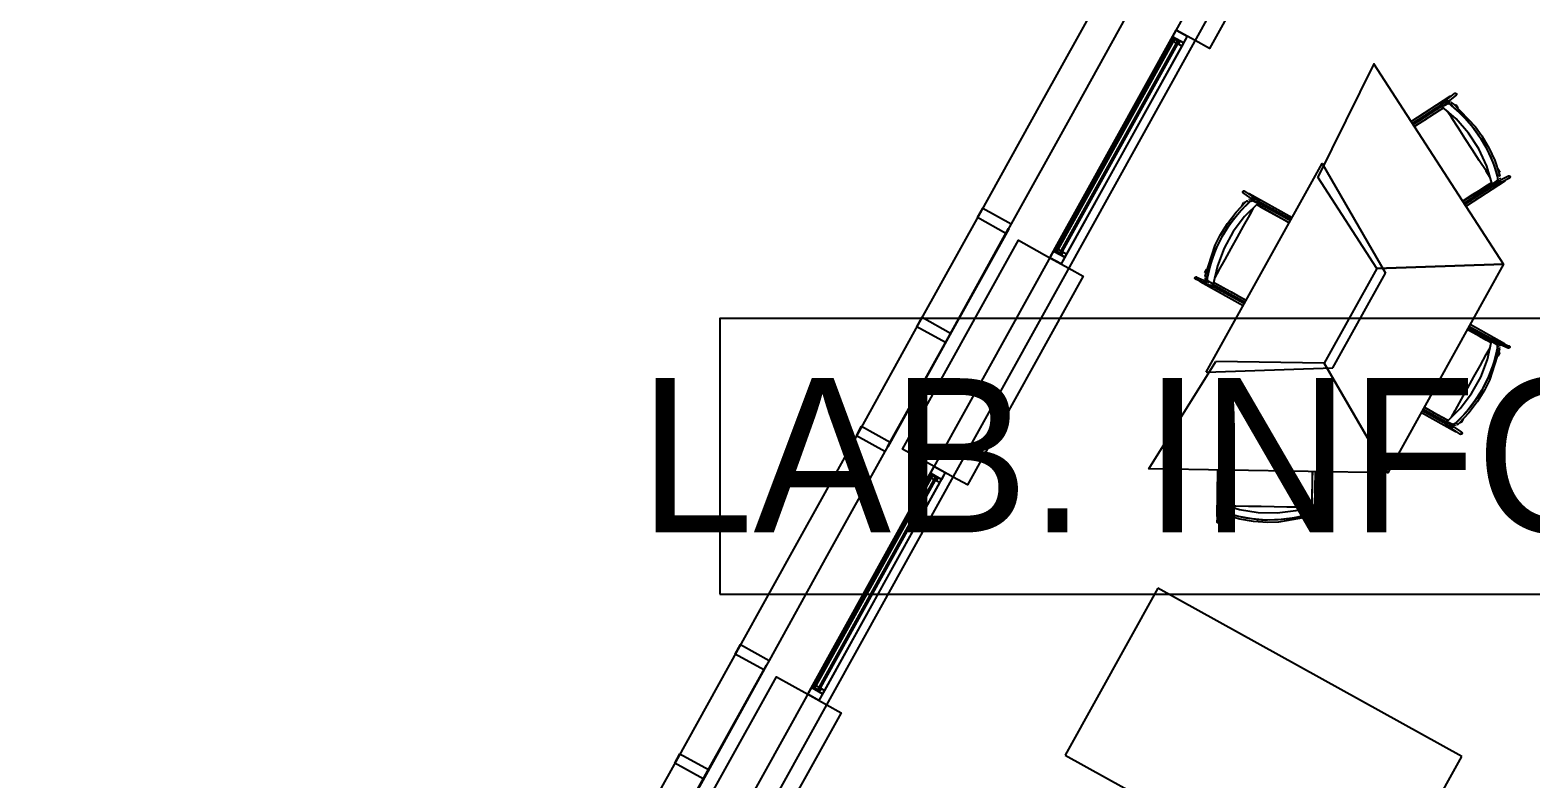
# Model space of a CAD drawing. Header units: metres. Extents: x 3.2 to 22.3, y 0.7 to 22.8.
# Drawn here: x 5.549 to 8.271, y 13.415 to 14.774 of the extents above; entities that cross this region are included whole.
import ezdxf

# ---------------------------------------------------------------- set-up
doc = ezdxf.new("R2010")
doc.units = ezdxf.units.M
for name, color, linetype in [('ARREDI', 9, 'Continuous'), ('INFISSI_VETRATE', 4, 'Continuous'), ('PARETI_STRUTTURE', 7, 'Continuous'), ('PORTE_SCALE', 2, 'Continuous'), ('WAYFINDING_RIQUADRI', 7, 'Continuous'), ('WAYFINDING_TESTI', 7, 'Continuous')]:
    doc.layers.add(name, color=color, linetype=linetype)

msp = doc.modelspace()

# ---------------------------------------------------------------- linework, layer by layer
at = {"layer": 'ARREDI'}
for points in [[(7.6408, 14.7505), (7.622, 14.7609), (7.6186, 14.7547), (7.6174, 14.7554), (7.6276, 14.7737), (7.6475, 14.7626)], [(7.6206, 14.7584), (7.622, 14.7576), (7.6201, 14.7542), (7.6187, 14.755)], [(7.6221, 14.7528), (7.6245, 14.7573), (7.63, 14.7542), (7.6276, 14.7497)], [(7.6408, 14.7505), (7.6375, 14.7445), (7.6315, 14.7479), (7.6348, 14.7538)], [(7.6298, 14.7488), (7.6313, 14.7517), (7.6331, 14.7507), (7.6315, 14.7479)], [(7.3234, 14.4134), (7.3237, 14.4132), (7.2139, 14.2151), (7.2136, 14.2153)], [(7.4252, 14.3615), (7.4185, 14.3494), (7.3985, 14.3604), (7.4086, 14.3788), (7.4098, 14.3781), (7.4064, 14.3719)], [(7.4078, 14.3744), (7.4097, 14.3779), (7.4111, 14.3771), (7.4092, 14.3737)], [(7.4133, 14.3762), (7.4188, 14.3732), (7.4163, 14.3687), (7.4108, 14.3717)], [(7.4207, 14.3718), (7.4225, 14.3708), (7.4209, 14.368), (7.4192, 14.3689)], [(7.4252, 14.3615), (7.4191, 14.3649), (7.4225, 14.3708), (7.4285, 14.3675)], [(7.9914, 14.3412), (8.2209, 14.3491)], [(7.2136, 14.2153), (7.2139, 14.2151), (7.1042, 14.0171), (7.1038, 14.0173)], [(7.2017, 13.9584), (7.1829, 13.9689), (7.1795, 13.9627), (7.1783, 13.9633), (7.1885, 13.9816), (7.2085, 13.9706)], [(7.1816, 13.9664), (7.183, 13.9656), (7.1811, 13.9621), (7.1796, 13.9629)], [(7.183, 13.9607), (7.1855, 13.9652), (7.191, 13.9621), (7.1885, 13.9577)], [(7.1907, 13.9568), (7.1923, 13.9596), (7.194, 13.9587), (7.1924, 13.9558)], [(7.2017, 13.9584), (7.1984, 13.9525), (7.1924, 13.9558), (7.1957, 13.9618)], [(6.8843, 13.6213), (6.8846, 13.6211), (6.7749, 13.4231), (6.7745, 13.4233)], [(6.9861, 13.5695), (6.9794, 13.5573), (6.9594, 13.5684), (6.9696, 13.5867), (6.9708, 13.5861), (6.9673, 13.5799)], [(6.9687, 13.5824), (6.9706, 13.5858), (6.972, 13.5851), (6.9701, 13.5816)], [(6.9742, 13.5842), (6.9797, 13.5811), (6.9773, 13.5766), (6.9717, 13.5797)], [(6.9817, 13.5797), (6.9834, 13.5788), (6.9818, 13.5759), (6.9801, 13.5769)], [(6.9861, 13.5695), (6.9801, 13.5728), (6.9834, 13.5788), (6.9894, 13.5754)], [(6.7745, 13.4233), (6.7749, 13.4231), (6.6651, 13.2251), (6.6648, 13.2253)]]:
    msp.add_lwpolyline(points, close=True, dxfattribs=at)
for points in [[(8.2209, 14.3491), (7.9855, 14.7126), (7.8844, 14.5065)], [(8.1176, 14.6435), (8.1177, 14.6442), (8.1182, 14.6448), (8.1186, 14.6452), (8.1188, 14.6452), (8.1194, 14.6454), (8.1195, 14.6454), (8.1202, 14.6453), (8.1209, 14.645), (8.1214, 14.6445), (8.1217, 14.6438)], [(8.1218, 14.6431), (8.1216, 14.6423), (8.1212, 14.6417), (8.1207, 14.6414), (8.1206, 14.6413), (8.1199, 14.6411), (8.1198, 14.6411), (8.1191, 14.6412), (8.1185, 14.6415), (8.1179, 14.642), (8.1176, 14.6427), (8.1176, 14.6435)], [(8.1228, 14.6435), (8.1244, 14.6428)], [(8.1244, 14.6428), (8.1229, 14.6434)], [(8.1242, 14.6536), (8.1242, 14.6536), (8.1244, 14.6533), (8.1246, 14.6529)], [(8.1246, 14.6529), (8.125, 14.6523)], [(8.1315, 14.6572), (8.1316, 14.6579), (8.1321, 14.6585), (8.1323, 14.6587), (8.1323, 14.6587), (8.1327, 14.6589), (8.1334, 14.6591), (8.1341, 14.6591), (8.1348, 14.6587), (8.1354, 14.6582), (8.1357, 14.6575), (8.1358, 14.6568)], [(8.1358, 14.6568), (8.1356, 14.6561), (8.1351, 14.6555), (8.135, 14.6553), (8.135, 14.6553), (8.1345, 14.655), (8.1338, 14.6548)], [(8.0598, 14.5987), (8.0706, 14.6057), (8.0815, 14.6128), (8.0924, 14.6198), (8.1032, 14.6268), (8.112, 14.6325)], [(8.1068, 14.6376), (8.107, 14.6384), (8.1074, 14.639), (8.1076, 14.6391), (8.1076, 14.6391), (8.108, 14.6394), (8.1087, 14.6396), (8.1095, 14.6395), (8.1101, 14.6392), (8.1107, 14.6387)], [(8.1098, 14.6355), (8.1091, 14.6353), (8.1084, 14.6354), (8.1077, 14.6357), (8.1072, 14.6362), (8.1068, 14.6369), (8.1068, 14.6376)], [(8.2098, 14.5012), (8.2052, 14.4975), (8.2005, 14.4939), (8.1907, 14.5267), (8.1764, 14.5578), (8.1577, 14.5866), (8.1352, 14.6124), (8.1093, 14.6348), (8.1145, 14.6376), (8.1197, 14.6404), (8.1206, 14.6403), (8.1222, 14.6396), (8.1241, 14.6384), (8.1261, 14.637)], [(8.1106, 14.6367), (8.1093, 14.6348)], [(8.1139, 14.6392), (8.1131, 14.6387)], [(8.1153, 14.6399), (8.1168, 14.6407), (8.1206, 14.6427)], [(8.1263, 14.615), (8.1187, 14.6267)], [(8.1969, 14.5058), (8.1892, 14.5179), (8.1767, 14.5372), (8.1641, 14.5566), (8.1515, 14.576), (8.139, 14.5953), (8.1265, 14.6147), (8.1187, 14.6267)], [(8.1197, 14.6404), (8.1206, 14.6403), (8.1221, 14.6397), (8.124, 14.6385), (8.1261, 14.637)], [(8.1264, 14.6416), (8.1252, 14.6423)], [(8.1252, 14.6423), (8.1263, 14.6416)], [(8.1261, 14.637), (8.1408, 14.6243), (8.1545, 14.6104), (8.167, 14.5954), (8.1766, 14.5818)], [(8.1262, 14.6374), (8.1263, 14.6376), (8.1266, 14.638), (8.127, 14.6385)], [(8.1262, 14.6369), (8.1409, 14.6242), (8.1545, 14.6103), (8.167, 14.5954), (8.1766, 14.5818)], [(8.127, 14.6385), (8.1274, 14.6391), (8.1279, 14.6396), (8.1283, 14.6402), (8.1286, 14.6406), (8.1288, 14.6408)], [(8.1283, 14.6402), (8.1274, 14.6408)], [(8.1275, 14.6408), (8.1283, 14.6402)], [(8.1288, 14.6408), (8.1288, 14.6408)], [(8.1331, 14.637), (8.1337, 14.6374), (8.1343, 14.6378), (8.1347, 14.638), (8.1349, 14.6382)], [(8.1797, 14.5771), (8.1876, 14.5637)], [(8.1876, 14.5637), (8.1797, 14.5771)], [(8.1883, 14.5625), (8.1967, 14.5452), (8.2038, 14.5271), (8.2094, 14.5085)], [(8.1883, 14.5625), (8.1967, 14.5452), (8.2038, 14.527), (8.2094, 14.5084)], [(7.682, 14.1526), (7.892, 14.5314), (8.0069, 14.3326)], [(8.197, 14.5058), (8.1894, 14.5175)], [(8.2094, 14.5084), (8.2099, 14.506), (8.2102, 14.5037), (8.2102, 14.502), (8.2098, 14.5012)], [(8.2094, 14.5084), (8.2099, 14.5059), (8.2102, 14.5036), (8.2102, 14.502), (8.2098, 14.5012)], [(8.2111, 14.5086), (8.2105, 14.5084), (8.21, 14.5083), (8.2098, 14.5083)], [(8.2138, 14.5092), (8.214, 14.5093), (8.214, 14.5093), (8.214, 14.5093), (8.2137, 14.5092), (8.2132, 14.5091), (8.2125, 14.5089), (8.2118, 14.5088)], [(8.2141, 14.5159), (8.2138, 14.5158), (8.2134, 14.5155), (8.2129, 14.5152), (8.2123, 14.5148)], [(8.2288, 14.5081), (8.2293, 14.5087), (8.2297, 14.509), (8.2297, 14.509), (8.2299, 14.5091), (8.2307, 14.5092), (8.2314, 14.5091)], [(8.2314, 14.5091), (8.2321, 14.5087), (8.2325, 14.5082), (8.2328, 14.5075), (8.2328, 14.5067), (8.2326, 14.506), (8.2321, 14.5054), (8.2317, 14.5051), (8.2317, 14.5051), (8.2315, 14.505), (8.2307, 14.5049), (8.23, 14.505)], [(7.7479, 14.4794), (7.748, 14.4802), (7.7482, 14.4809), (7.7487, 14.4814), (7.7494, 14.4818), (7.7501, 14.4819), (7.7509, 14.4818), (7.7513, 14.4815), (7.7513, 14.4815), (7.7515, 14.4814), (7.752, 14.4808), (7.7522, 14.4801)], [(7.9914, 14.3412), (7.8844, 14.5065)], [(8.1469, 14.4633), (8.1503, 14.4655), (8.1631, 14.4738), (8.1759, 14.4821), (8.1888, 14.4904), (8.1995, 14.4973)], [(8.2005, 14.4939), (8.2035, 14.4945)], [(8.2035, 14.4945), (8.2005, 14.4939)], [(8.2021, 14.4905), (8.2014, 14.4909), (8.2009, 14.4914), (8.2007, 14.4921), (8.2007, 14.4929), (8.2009, 14.4936), (8.2014, 14.4942)], [(8.2046, 14.4936), (8.2049, 14.4929), (8.2049, 14.4922), (8.2047, 14.4915), (8.2042, 14.4909), (8.2038, 14.4906), (8.2038, 14.4906), (8.2035, 14.4905), (8.2028, 14.4904), (8.2021, 14.4905)], [(8.2078, 14.4974), (8.209, 14.4983), (8.2136, 14.502)], [(8.2118, 14.4979), (8.2112, 14.4983), (8.2107, 14.4989), (8.2104, 14.4996), (8.2104, 14.5003), (8.2106, 14.501), (8.2106, 14.501), (8.211, 14.5016), (8.2112, 14.5017), (8.2117, 14.5019), (8.2124, 14.5021)], [(8.2143, 14.501), (8.2146, 14.5003), (8.2146, 14.4996), (8.2144, 14.4989), (8.2143, 14.4988), (8.2139, 14.4983), (8.2138, 14.4982), (8.2133, 14.4979), (8.2125, 14.4978), (8.2118, 14.4979)], [(8.2138, 14.5057), (8.214, 14.5045), (8.214, 14.5036)], [(8.2138, 14.5057), (8.214, 14.5044)], [(8.223, 14.5011), (8.2233, 14.5005)], [(8.2233, 14.5005), (8.2236, 14.5001), (8.2237, 14.4999)], [(8.2238, 14.4998), (8.2238, 14.4998)], [(7.7651, 14.4641), (7.7705, 14.4617), (7.7759, 14.4593), (7.7515, 14.4352), (7.7308, 14.4079), (7.7142, 14.3779), (7.702, 14.3459), (7.6945, 14.3125), (7.6896, 14.3158), (7.6847, 14.3191), (7.6843, 14.3199), (7.6842, 14.3216), (7.6843, 14.3239), (7.6846, 14.3263)], [(7.7324, 14.4318), (7.7451, 14.4466), (7.7589, 14.4603)], [(7.7324, 14.4318), (7.745, 14.4465), (7.7588, 14.4602)], [(7.75, 14.4776), (7.7493, 14.4777), (7.7489, 14.478), (7.7488, 14.478), (7.7486, 14.4781), (7.7482, 14.4787), (7.748, 14.4794)], [(7.7519, 14.4599), (7.7513, 14.4602), (7.7507, 14.4605), (7.7503, 14.4608), (7.7501, 14.4609)], [(7.7561, 14.4638), (7.756, 14.4639), (7.756, 14.464), (7.756, 14.4639), (7.7562, 14.4637), (7.7569, 14.4628), (7.7574, 14.4623), (7.7579, 14.4617)], [(7.7579, 14.4617), (7.7584, 14.4613), (7.7587, 14.4609), (7.7588, 14.4608)], [(7.7589, 14.4603), (7.7608, 14.4619), (7.7627, 14.4632), (7.7642, 14.464), (7.7651, 14.4641)], [(7.7589, 14.4603), (7.7609, 14.462), (7.7628, 14.4633), (7.7642, 14.464), (7.7651, 14.4641)], [(7.759, 14.4757), (7.7593, 14.4763)], [(7.7602, 14.4662), (7.7592, 14.4655)], [(7.7592, 14.4655), (7.7603, 14.4662)], [(7.7597, 14.477), (7.7597, 14.4771), (7.7597, 14.477), (7.7595, 14.4767), (7.7593, 14.4763)], [(7.7626, 14.4671), (7.768, 14.4647), (7.7693, 14.4641)], [(7.767, 14.4674), (7.767, 14.4666), (7.7667, 14.4659), (7.7663, 14.4653), (7.7656, 14.465), (7.7649, 14.4649), (7.7649, 14.4649), (7.7642, 14.465), (7.764, 14.4651), (7.7635, 14.4654), (7.7631, 14.466), (7.7629, 14.4667)], [(7.7631, 14.4681), (7.7636, 14.4687), (7.7643, 14.4691), (7.765, 14.4692), (7.765, 14.4692), (7.7657, 14.4691), (7.7658, 14.469), (7.7663, 14.4687), (7.7668, 14.4681), (7.767, 14.4674)], [(7.7734, 14.4568), (7.7845, 14.4506), (7.7979, 14.4432), (7.8113, 14.4358), (7.8246, 14.4284), (7.8325, 14.424)], [(7.7759, 14.4593), (7.7739, 14.4616)], [(7.7739, 14.4616), (7.7759, 14.4593)], [(7.7742, 14.4631), (7.7747, 14.4636), (7.7754, 14.464), (7.7761, 14.4641), (7.7768, 14.464), (7.7773, 14.4637), (7.7773, 14.4637), (7.7775, 14.4636), (7.7779, 14.463), (7.7782, 14.4623)], [(7.7782, 14.4623), (7.7782, 14.4615), (7.7779, 14.4608), (7.7774, 14.4603), (7.7767, 14.4599), (7.776, 14.4598)], [(7.767, 14.4505), (7.7601, 14.438), (7.7489, 14.4179), (7.7377, 14.3977), (7.7265, 14.3775), (7.7153, 14.3573), (7.7042, 14.3372), (7.6972, 14.3246)], [(7.7211, 14.4162), (7.7322, 14.4315)], [(7.7322, 14.4315), (7.7211, 14.4163)], [(7.767, 14.4506), (7.7603, 14.4383)], [(7.7208, 14.4158), (7.7123, 14.4018)], [(7.7123, 14.4018), (7.7208, 14.4157)], [(7.6846, 14.3263), (7.6889, 14.3453), (7.6948, 14.3639), (7.7021, 14.382), (7.7096, 14.3969)], [(7.6847, 14.3264), (7.689, 14.3454), (7.6948, 14.364), (7.7021, 14.382), (7.7096, 14.3969)], [(8.2209, 14.3491), (8.0109, 13.9703), (7.896, 14.169)], [(7.6643, 14.3215), (7.6636, 14.3214), (7.6628, 14.3215), (7.6626, 14.3215), (7.6626, 14.3215), (7.6622, 14.3218), (7.6617, 14.3223), (7.6614, 14.323), (7.6613, 14.3238), (7.6616, 14.3245), (7.662, 14.3251), (7.6626, 14.3255)], [(7.6626, 14.3255), (7.6634, 14.3257), (7.6641, 14.3256), (7.6643, 14.3255), (7.6643, 14.3255), (7.6648, 14.3253), (7.6653, 14.3247)], [(7.6709, 14.3168), (7.671, 14.3171), (7.6713, 14.3175)], [(7.6709, 14.3168), (7.6709, 14.3168)], [(7.6713, 14.3175), (7.6716, 14.3181)], [(7.6795, 14.3335), (7.6797, 14.3334), (7.6801, 14.3332), (7.6807, 14.3328), (7.6813, 14.3325)], [(7.6803, 14.3268), (7.68, 14.3269), (7.68, 14.3269), (7.68, 14.3269)], [(7.683, 14.3157), (7.6822, 14.3155), (7.6815, 14.3156), (7.681, 14.3159), (7.6808, 14.316), (7.6804, 14.3164), (7.6803, 14.3165), (7.6801, 14.3172), (7.68, 14.3179), (7.6803, 14.3186), (7.6807, 14.3192)], [(7.6805, 14.3204), (7.6803, 14.322)], [(7.6805, 14.3244), (7.6804, 14.3233)], [(7.6804, 14.323), (7.6805, 14.3243)], [(7.6804, 14.3221), (7.6805, 14.3204)], [(7.6808, 14.3268), (7.6806, 14.3257)], [(7.6806, 14.3257), (7.6808, 14.3268)], [(7.6822, 14.3265), (7.6815, 14.3266), (7.6808, 14.3268)], [(7.6813, 14.3196), (7.6821, 14.3198), (7.6828, 14.3197), (7.6833, 14.3195), (7.6835, 14.3194), (7.684, 14.3189), (7.6842, 14.3182), (7.6843, 14.3174), (7.684, 14.3167), (7.6836, 14.3161), (7.683, 14.3157)], [(7.6871, 14.3154), (7.6858, 14.3163), (7.6822, 14.3187)], [(7.6829, 14.3264), (7.6835, 14.3263), (7.684, 14.3262), (7.6842, 14.3262)], [(7.6847, 14.3191), (7.6843, 14.3198), (7.6842, 14.3215), (7.6843, 14.3238), (7.6846, 14.3263)], [(7.704, 14.3368), (7.6972, 14.3246)], [(7.9914, 14.3412), (7.896, 14.169), (8.0109, 13.9703)], [(7.9115, 14.1605), (8.0069, 14.3326)], [(7.6932, 14.309), (7.6925, 14.3088), (7.6917, 14.3089), (7.6915, 14.309), (7.6915, 14.309), (7.691, 14.3092), (7.6905, 14.3097), (7.6902, 14.3104), (7.6902, 14.3112)], [(7.6922, 14.3128), (7.6945, 14.3125)], [(7.6936, 14.3127), (7.6941, 14.3121), (7.6944, 14.3114), (7.6945, 14.3107), (7.6942, 14.31), (7.6938, 14.3094), (7.6932, 14.309)], [(7.6953, 14.3159), (7.7044, 14.3109), (7.7157, 14.3046), (7.727, 14.2984), (7.7383, 14.2921), (7.7496, 14.2858), (7.7544, 14.2832)], [(8.1288, 14.0578), (8.1233, 14.0602), (8.118, 14.0626), (8.1423, 14.0867), (8.163, 14.114), (8.1796, 14.144), (8.1918, 14.176), (8.1993, 14.2094), (8.2042, 14.2061), (8.2091, 14.2028), (8.2095, 14.202), (8.2096, 14.2003), (8.2095, 14.198), (8.2092, 14.1956)], [(8.1985, 14.2059), (8.1894, 14.211), (8.1781, 14.2173), (8.1668, 14.2235), (8.1555, 14.2298)], [(8.2013, 14.2091), (8.1993, 14.2094)], [(8.2002, 14.2092), (8.1997, 14.2097), (8.1994, 14.2104), (8.1994, 14.2112), (8.1996, 14.2119), (8.2, 14.2125), (8.2007, 14.2129)], [(8.2007, 14.2129), (8.2014, 14.2131), (8.2021, 14.213), (8.2023, 14.2129), (8.2024, 14.2129), (8.2028, 14.2127), (8.2033, 14.2121), (8.2036, 14.2114), (8.2036, 14.2107)], [(8.1268, 14.0713), (8.1337, 14.0839), (8.1449, 14.104), (8.1561, 14.1242), (8.1673, 14.1444), (8.1785, 14.1646), (8.1897, 14.1847), (8.1966, 14.1973)], [(8.2092, 14.1956), (8.2049, 14.1766), (8.199, 14.158), (8.1917, 14.1399), (8.1842, 14.125)], [(8.2092, 14.1954), (8.2049, 14.1765), (8.199, 14.1579), (8.1917, 14.1399), (8.1842, 14.125)], [(8.1898, 14.1851), (8.1966, 14.1973)], [(8.2067, 14.2065), (8.2081, 14.2056), (8.2116, 14.2031)], [(8.2091, 14.2028), (8.2095, 14.202), (8.2097, 14.2004), (8.2095, 14.1981), (8.2092, 14.1956)], [(8.2125, 14.2022), (8.2118, 14.2021), (8.211, 14.2022), (8.2105, 14.2024), (8.2104, 14.2025), (8.2099, 14.203), (8.2096, 14.2037), (8.2096, 14.2044), (8.2098, 14.2052), (8.2102, 14.2057), (8.2109, 14.2062)], [(8.2109, 14.1955), (8.2103, 14.1956), (8.2098, 14.1957), (8.2096, 14.1957)], [(8.2109, 14.2062), (8.2116, 14.2063), (8.2123, 14.2063), (8.2129, 14.206), (8.213, 14.2059), (8.2135, 14.2055), (8.2135, 14.2054), (8.2138, 14.2047), (8.2138, 14.204), (8.2136, 14.2033), (8.2131, 14.2027)], [(8.2116, 14.1954), (8.2124, 14.1952), (8.213, 14.1951)], [(8.2144, 14.1883), (8.2141, 14.1885), (8.2137, 14.1887), (8.2131, 14.189), (8.2125, 14.1894)], [(8.213, 14.1951), (8.2132, 14.1962)], [(8.2132, 14.1962), (8.213, 14.1951)], [(8.2133, 14.2015), (8.2135, 14.1998)], [(8.2135, 14.1998), (8.2133, 14.2014)], [(8.2134, 14.1989), (8.2134, 14.1976)], [(8.2134, 14.1975), (8.2134, 14.1986)], [(8.2135, 14.195), (8.2138, 14.195), (8.2138, 14.195), (8.2138, 14.195)], [(8.2225, 14.2043), (8.2222, 14.2038)], [(8.2229, 14.2051), (8.2228, 14.2048), (8.2225, 14.2043)], [(8.2229, 14.2051), (8.223, 14.2051)], [(8.2312, 14.1964), (8.2305, 14.1962), (8.2297, 14.1963), (8.2295, 14.1964), (8.2295, 14.1964), (8.2291, 14.1966), (8.2285, 14.1972)], [(8.2295, 14.2003), (8.2302, 14.2005), (8.231, 14.2004), (8.2312, 14.2003), (8.2312, 14.2003), (8.2316, 14.2001), (8.2321, 14.1995), (8.2324, 14.1988), (8.2325, 14.1981), (8.2323, 14.1974), (8.2318, 14.1968), (8.2312, 14.1964)], [(8.0109, 13.9703), (7.5778, 13.9773), (7.6991, 14.1722)], [(7.682, 14.1526), (7.9115, 14.1605)], [(7.896, 14.169), (7.6991, 14.1722)], [(8.1727, 14.1056), (8.1614, 14.09), (8.1487, 14.0752), (8.1349, 14.0615)], [(8.1727, 14.1056), (8.1614, 14.0901), (8.1488, 14.0753), (8.135, 14.0616)], [(8.1815, 14.1201), (8.173, 14.1062)], [(8.173, 14.1061), (8.1815, 14.1201)], [(8.1205, 14.0651), (8.1093, 14.0713), (8.0959, 14.0787), (8.0826, 14.0861), (8.0768, 14.0893)], [(8.1268, 14.0713), (8.1335, 14.0835)], [(8.1157, 14.0596), (8.1157, 14.0603), (8.1159, 14.061), (8.1164, 14.0616), (8.1171, 14.062), (8.1178, 14.0621)], [(8.1196, 14.0588), (8.1191, 14.0583), (8.1185, 14.0579), (8.1177, 14.0578), (8.117, 14.0579), (8.1166, 14.0581), (8.1165, 14.0581), (8.1164, 14.0583), (8.1159, 14.0589), (8.1157, 14.0596)], [(8.118, 14.0626), (8.1199, 14.0603)], [(8.1199, 14.0603), (8.118, 14.0626)], [(8.1312, 14.0548), (8.1258, 14.0572), (8.1245, 14.0578)], [(8.1268, 14.0545), (8.1268, 14.0553), (8.1271, 14.056), (8.1276, 14.0565), (8.1282, 14.0569), (8.1289, 14.057), (8.1289, 14.057), (8.1297, 14.0569), (8.1298, 14.0568), (8.1303, 14.0565), (8.1307, 14.0559), (8.131, 14.0552)], [(8.1307, 14.0538), (8.1302, 14.0532), (8.1296, 14.0528), (8.1288, 14.0527), (8.1288, 14.0527), (8.1281, 14.0528), (8.128, 14.0529), (8.1275, 14.0532), (8.127, 14.0538), (8.1268, 14.0545)], [(8.1349, 14.0615), (8.133, 14.06), (8.1311, 14.0587), (8.1296, 14.0579), (8.1287, 14.0578)], [(8.1349, 14.0615), (8.1329, 14.0599), (8.1311, 14.0586), (8.1296, 14.0579), (8.1287, 14.0577)], [(8.1346, 14.0564), (8.1335, 14.0556)], [(8.1336, 14.0557), (8.1346, 14.0564)], [(8.1341, 14.0448), (8.1341, 14.0448), (8.1341, 14.0449), (8.1343, 14.0451), (8.1345, 14.0456)], [(8.1348, 14.0462), (8.1345, 14.0456)], [(8.1359, 14.0601), (8.1355, 14.0606), (8.1351, 14.061), (8.135, 14.0611)], [(8.1377, 14.0581), (8.1378, 14.0579), (8.1379, 14.0579), (8.1378, 14.0579), (8.1377, 14.0582), (8.1369, 14.059), (8.1364, 14.0596), (8.1359, 14.0601)], [(8.1419, 14.062), (8.1425, 14.0617), (8.1431, 14.0613), (8.1435, 14.0611), (8.1438, 14.061)], [(8.1438, 14.0443), (8.1445, 14.0442), (8.145, 14.0439), (8.145, 14.0439), (8.1452, 14.0438), (8.1456, 14.0432), (8.1459, 14.0425)], [(8.1459, 14.0425), (8.1459, 14.0417), (8.1456, 14.041), (8.1451, 14.0405), (8.1444, 14.0401), (8.1437, 14.04), (8.143, 14.0401), (8.1425, 14.0403), (8.1425, 14.0403), (8.1423, 14.0405), (8.1419, 14.0411), (8.1416, 14.0418)], [(7.7128, 13.9125), (7.713, 13.9253), (7.7133, 13.9405), (7.7135, 13.9558), (7.7138, 13.9711), (7.7139, 13.9751)], [(7.8739, 13.9099), (7.874, 13.9203), (7.8744, 13.9462), (7.8746, 13.9591), (7.8749, 13.972)], [(7.7069, 13.9103), (7.7062, 13.9105), (7.7056, 13.9109), (7.7051, 13.9115), (7.7049, 13.9122), (7.7049, 13.9127), (7.7049, 13.9127), (7.7049, 13.9129), (7.7052, 13.9136), (7.7057, 13.9142)], [(7.7057, 13.9142), (7.7064, 13.9145), (7.7071, 13.9146), (7.7079, 13.9144), (7.7085, 13.914), (7.709, 13.9134)], [(7.7095, 13.9135), (7.7083, 13.9107)], [(7.7083, 13.9108), (7.7095, 13.9135)], [(7.7103, 13.9017), (7.7099, 13.9076), (7.7094, 13.9135), (7.7421, 13.9034), (7.776, 13.898), (7.8103, 13.8974), (7.8443, 13.9017), (7.8773, 13.9108), (7.8767, 13.9049), (7.8761, 13.8991), (7.8755, 13.8984), (7.8741, 13.8974), (7.872, 13.8965), (7.8697, 13.8956)], [(7.7213, 13.9099), (7.7353, 13.9096)], [(7.8653, 13.9075), (7.8509, 13.9078), (7.828, 13.9081), (7.8049, 13.9085), (7.7817, 13.9089), (7.7587, 13.9092), (7.7357, 13.9096), (7.7213, 13.9099)], [(7.878, 13.9087), (7.8773, 13.9108)], [(7.8775, 13.91), (7.8778, 13.9107), (7.8782, 13.9113), (7.8789, 13.9116), (7.8796, 13.9118), (7.8803, 13.9117), (7.881, 13.9113)], [(7.881, 13.9113), (7.8815, 13.9108), (7.8818, 13.9101), (7.8818, 13.9098), (7.8818, 13.9093), (7.8816, 13.9086), (7.8811, 13.908), (7.8804, 13.9076)], [(7.7014, 13.8909), (7.7014, 13.8909), (7.7017, 13.8909), (7.7022, 13.8909)], [(7.7048, 13.8794), (7.7042, 13.8791), (7.7034, 13.879), (7.7027, 13.8792), (7.7021, 13.8796), (7.7016, 13.8802), (7.7014, 13.8809), (7.7014, 13.8814), (7.7014, 13.8816), (7.7017, 13.8823), (7.7022, 13.8829)], [(7.7029, 13.8909), (7.7022, 13.8909)], [(7.705, 13.8827), (7.7055, 13.8821), (7.7057, 13.8814), (7.7057, 13.8809), (7.7056, 13.8807), (7.7054, 13.88), (7.7048, 13.8794)], [(7.7077, 13.8981), (7.7069, 13.8983), (7.7063, 13.8987), (7.7058, 13.8993), (7.7058, 13.8993), (7.7056, 13.9), (7.7056, 13.9001), (7.7057, 13.9007), (7.706, 13.9014), (7.7065, 13.9019)], [(7.7065, 13.9019), (7.7072, 13.9023), (7.7079, 13.9024), (7.7086, 13.9022), (7.7093, 13.9018), (7.7097, 13.9012), (7.7097, 13.9012), (7.7099, 13.9005), (7.7099, 13.9004), (7.7099, 13.8998), (7.7096, 13.8991)], [(7.7088, 13.8982), (7.7084, 13.9041), (7.7083, 13.9055)], [(7.7084, 13.9022), (7.7084, 13.9022)], [(7.7165, 13.8981), (7.7141, 13.8991), (7.7121, 13.9001), (7.7107, 13.9011), (7.7102, 13.9017)], [(7.7165, 13.8981), (7.7142, 13.899), (7.7122, 13.9001), (7.7108, 13.901), (7.7103, 13.9017)], [(7.7107, 13.8965), (7.7118, 13.8959)], [(7.7118, 13.8959), (7.7107, 13.8965)], [(7.7157, 13.8966), (7.7155, 13.8959), (7.7152, 13.8952), (7.715, 13.8946), (7.7148, 13.8941), (7.7147, 13.8938), (7.7147, 13.8938), (7.7147, 13.8938), (7.7148, 13.894)], [(7.7162, 13.8978), (7.7161, 13.8976), (7.7159, 13.8972), (7.7157, 13.8966)], [(7.7732, 13.8855), (7.7541, 13.8881), (7.7351, 13.8924), (7.7165, 13.8981)], [(7.7732, 13.8855), (7.7542, 13.8881), (7.7352, 13.8923), (7.7166, 13.8981)], [(7.7202, 13.8922), (7.7202, 13.8914), (7.7202, 13.8908), (7.7202, 13.8903), (7.7202, 13.89)], [(7.7901, 13.8845), (7.7738, 13.8854)], [(7.7738, 13.8854), (7.7901, 13.8845)], [(7.8696, 13.8956), (7.8508, 13.8905), (7.8317, 13.8869), (7.8124, 13.8848), (7.7957, 13.8844)], [(7.8697, 13.8956), (7.8509, 13.8905), (7.8318, 13.8869), (7.8124, 13.8848), (7.7957, 13.8844)], [(7.8513, 13.9078), (7.8653, 13.9075)], [(7.8658, 13.8877), (7.8658, 13.8879), (7.8658, 13.8884), (7.8658, 13.8891), (7.8658, 13.8898)], [(7.8658, 13.8876), (7.8658, 13.8876)], [(7.8761, 13.8991), (7.8756, 13.8984), (7.8742, 13.8975), (7.8721, 13.8965), (7.8697, 13.8956)], [(7.8705, 13.8941), (7.8703, 13.8947), (7.8701, 13.8951), (7.87, 13.8953)], [(7.8705, 13.8941), (7.8707, 13.8934), (7.8709, 13.8927), (7.8711, 13.892), (7.8713, 13.8915), (7.8714, 13.8913)], [(7.8711, 13.892), (7.8721, 13.8924)], [(7.8721, 13.8924), (7.8711, 13.892)], [(7.8734, 13.8928), (7.8744, 13.8933)], [(7.8746, 13.8934), (7.8735, 13.8929)], [(7.8754, 13.8938), (7.8769, 13.8947)], [(7.8769, 13.8947), (7.8755, 13.8938)], [(7.8772, 13.8959), (7.8767, 13.8964), (7.8764, 13.8971), (7.8764, 13.8977), (7.8764, 13.8978), (7.8766, 13.8985), (7.8766, 13.8985), (7.8771, 13.8991), (7.8777, 13.8995), (7.8785, 13.8996), (7.8792, 13.8995), (7.8799, 13.8991)], [(7.8782, 13.903), (7.878, 13.9013), (7.8776, 13.897)], [(7.8799, 13.8991), (7.8804, 13.8986), (7.8806, 13.8979), (7.8807, 13.8973), (7.8806, 13.8971), (7.8804, 13.8965), (7.8804, 13.8964), (7.8799, 13.8959), (7.8793, 13.8955), (7.8786, 13.8954), (7.8778, 13.8955)], [(7.8783, 13.9045), (7.8784, 13.9055)], [(7.8837, 13.888), (7.8831, 13.888)], [(7.8846, 13.888), (7.8846, 13.888), (7.8843, 13.888), (7.8837, 13.888)], [(7.8808, 13.8766), (7.8803, 13.8771), (7.88, 13.8778), (7.88, 13.8781), (7.88, 13.8786), (7.8802, 13.8793), (7.8807, 13.8799)], [(7.8835, 13.8799), (7.884, 13.8794), (7.8842, 13.8787), (7.8843, 13.8784), (7.8843, 13.8779), (7.884, 13.8772), (7.8836, 13.8766), (7.8829, 13.8763), (7.8822, 13.8761), (7.8814, 13.8762), (7.8808, 13.8766)], [(7.5942, 13.7608), (7.4262, 13.4578)], [(8.1452, 13.4554), (7.5942, 13.7608)], [(7.4263, 13.4578), (7.9772, 13.1523)], [(7.9772, 13.1523), (8.1452, 13.4554)]]:
    msp.add_lwpolyline(points, dxfattribs=at)
at = {"layer": 'INFISSI_VETRATE'}
for points in [[(7.6184, 14.7461), (7.6123, 14.7401)], [(7.6059, 14.7059), (7.5999, 14.6998)], [(7.5837, 14.6836), (7.5777, 14.6776)], [(7.5713, 14.6434), (7.5653, 14.6373)], [(7.5491, 14.6212), (7.543, 14.6151)], [(7.5367, 14.5809), (7.5306, 14.5749)], [(7.5145, 14.5587), (7.5084, 14.5526)], [(7.5021, 14.5185), (7.496, 14.5124)], [(7.4798, 14.4962), (7.4738, 14.4902)], [(7.4674, 14.456), (7.4614, 14.4499)], [(7.4452, 14.4338), (7.4391, 14.4277)], [(7.4328, 14.3935), (7.4267, 14.3874)], [(7.1904, 13.9562), (7.1843, 13.9501)], [(7.1681, 13.934), (7.1621, 13.9279)], [(7.1557, 13.8937), (7.1497, 13.8877)], [(7.1335, 13.8715), (7.1275, 13.8654)], [(7.1211, 13.8312), (7.115, 13.8252)], [(7.0989, 13.809), (7.0928, 13.803)], [(7.0642, 13.7465), (7.0582, 13.7405)], [(7.0865, 13.7688), (7.0804, 13.7627)], [(7.0518, 13.7063), (7.0458, 13.7002)], [(7.0296, 13.6841), (7.0236, 13.678)], [(7.0172, 13.6438), (7.0112, 13.6378)], [(6.995, 13.6216), (6.9889, 13.6155)], [(6.9826, 13.5813), (6.9776, 13.5764)]]:
    msp.add_lwpolyline(points, dxfattribs=at)
at = {"layer": 'PARETI_STRUTTURE'}
for points in [[(3.2389, 6.8567), (11.0022, 20.8613)], [(5.5669, 10.9751), (8.2097, 15.7426)], [(7.9806, 15.3294), (8.0064, 15.315), (7.6878, 14.7403), (7.662, 14.7546)], [(7.4912, 14.838), (7.3815, 14.64)], [(7.5381, 14.8008), (7.4331, 14.6114)], [(7.6174, 14.7554), (7.4087, 14.3788)], [(7.4087, 14.3788), (7.6174, 14.7554)], [(7.4163, 14.3687), (7.6301, 14.7542), (7.6321, 14.7531), (7.4184, 14.3675)], [(7.513, 14.5671), (7.6276, 14.7737)], [(7.662, 14.7546), (7.6276, 14.7737)], [(7.6475, 14.7626), (7.6375, 14.7445)], [(7.6375, 14.7445), (7.4285, 14.3675)], [(7.6374, 14.7443), (7.4286, 14.3677)], [(8.0534, 14.6078), (8.1242, 14.6536)], [(8.1076, 14.6391), (8.1323, 14.6587)], [(8.1201, 14.6435), (8.1161, 14.6404)], [(8.135, 14.6553), (8.1207, 14.644)], [(7.3815, 14.64), (7.2717, 14.442)], [(8.1109, 14.6399), (8.0557, 14.6041)], [(8.0571, 14.6021), (8.1102, 14.6365)], [(8.112, 14.6325), (8.0594, 14.5984)], [(8.1111, 14.6364), (8.1103, 14.6357)], [(8.1105, 14.6356), (8.1207, 14.6414)], [(8.1168, 14.6407), (8.1183, 14.6417)], [(8.1262, 14.6374), (8.1285, 14.6355), (8.1469, 14.6185), (8.1635, 14.5998), (8.1782, 14.5794)], [(8.1288, 14.6408), (8.1702, 14.5983), (8.1818, 14.5818)], [(8.1349, 14.6382), (8.1388, 14.6322)], [(7.4331, 14.6114), (7.3281, 14.422)], [(7.3985, 14.3605), (7.513, 14.5671)], [(8.1782, 14.5794), (8.1797, 14.577), (8.192, 14.5551), (8.2021, 14.5322), (8.2098, 14.5083)], [(8.1818, 14.5818), (8.1945, 14.5599), (8.2049, 14.5369), (8.213, 14.5129), (8.214, 14.5093)], [(8.2018, 14.4944), (8.2297, 14.509)], [(8.2099, 14.5224), (8.2141, 14.516)], [(7.7513, 14.4815), (7.7773, 14.4637)], [(8.1469, 14.4633), (8.1995, 14.4973)], [(8.203, 14.4944), (8.1493, 14.4597)], [(8.1506, 14.4576), (8.2032, 14.4916)], [(8.2238, 14.4998), (8.153, 14.454)], [(8.2018, 14.4947), (8.2019, 14.4948), (8.202, 14.4948), (8.2021, 14.4949), (8.2022, 14.495), (8.2023, 14.4951), (8.2024, 14.4951), (8.2025, 14.4952), (8.2026, 14.4953), (8.2027, 14.4954), (8.2028, 14.4955), (8.2029, 14.4955), (8.203, 14.4956), (8.2031, 14.4957), (8.2032, 14.4958), (8.2034, 14.4959), (8.2034, 14.4959), (8.2036, 14.496), (8.2037, 14.4961), (8.2039, 14.4962), (8.204, 14.4963), (8.2041, 14.4964), (8.2042, 14.4965), (8.2043, 14.4965), (8.2044, 14.4966), (8.2045, 14.4967), (8.2046, 14.4968), (8.2047, 14.4969), (8.2048, 14.4969), (8.2049, 14.497), (8.205, 14.4971), (8.2051, 14.4972), (8.2054, 14.4973), (8.2054, 14.4974), (8.2056, 14.4975), (8.2057, 14.4976), (8.2059, 14.4977), (8.206, 14.4978), (8.2061, 14.4979), (8.2062, 14.498), (8.2063, 14.498), (8.2064, 14.4981), (8.2065, 14.4982), (8.2066, 14.4983), (8.2067, 14.4984), (8.2068, 14.4984), (8.2069, 14.4985), (8.207, 14.4986), (8.2071, 14.4987), (8.2072, 14.4987), (8.2074, 14.4988), (8.2074, 14.4989), (8.2076, 14.499), (8.2077, 14.4991), (8.2078, 14.4991), (8.2079, 14.4992), (8.208, 14.4993), (8.2081, 14.4994), (8.2082, 14.4995), (8.2083, 14.4995), (8.2084, 14.4996), (8.2085, 14.4997), (8.2086, 14.4998), (8.2087, 14.4998), (8.2088, 14.4999), (8.2089, 14.5), (8.209, 14.5001), (8.2091, 14.5001), (8.2092, 14.5002), (8.2094, 14.5003), (8.2094, 14.5004), (8.2096, 14.5005), (8.2097, 14.5005), (8.2098, 14.5006), (8.2099, 14.5007), (8.21, 14.5008), (8.2101, 14.5009), (8.2102, 14.5009), (8.2103, 14.501), (8.2104, 14.5011), (8.2105, 14.5012), (8.2106, 14.5012), (8.2107, 14.5013), (8.2108, 14.5014), (8.2109, 14.5015), (8.2111, 14.5016), (8.2112, 14.5017)], [(8.2034, 14.4918), (8.2058, 14.4934)], [(8.2317, 14.5051), (8.2038, 14.4906)], [(8.2043, 14.4912), (8.2138, 14.4982)], [(8.2105, 14.4993), (8.2097, 14.4988)], [(7.7071, 14.4014), (7.7205, 14.4229), (7.7359, 14.443), (7.7532, 14.4614), (7.756, 14.464)], [(7.7109, 14.3993), (7.7123, 14.4019), (7.7258, 14.423), (7.7414, 14.4427), (7.7588, 14.4607)], [(7.7463, 14.4542), (7.75, 14.4609)], [(7.7748, 14.4602), (7.7488, 14.478)], [(7.7597, 14.4771), (7.8379, 14.4337)], [(7.7746, 14.46), (7.7745, 14.4601), (7.7744, 14.4602), (7.7743, 14.4602), (7.7741, 14.4603), (7.774, 14.4603), (7.7739, 14.4604), (7.7738, 14.4604), (7.7737, 14.4605), (7.7735, 14.4605), (7.7734, 14.4606), (7.7733, 14.4607), (7.7732, 14.4607), (7.7729, 14.4608), (7.7728, 14.4609), (7.7727, 14.461), (7.7726, 14.461), (7.7725, 14.4611), (7.7724, 14.4611), (7.7722, 14.4612), (7.7721, 14.4612), (7.772, 14.4613), (7.7719, 14.4613), (7.7716, 14.4615), (7.7715, 14.4615), (7.7714, 14.4616), (7.7713, 14.4616), (7.7712, 14.4617), (7.7711, 14.4617), (7.7709, 14.4618), (7.7708, 14.4618), (7.7707, 14.4619), (7.7706, 14.462), (7.7705, 14.462), (7.7704, 14.4621), (7.7701, 14.4622), (7.77, 14.4622), (7.7699, 14.4623), (7.7698, 14.4623), (7.7696, 14.4624), (7.7695, 14.4625), (7.7694, 14.4625), (7.7693, 14.4626), (7.7692, 14.4626), (7.769, 14.4627), (7.7689, 14.4627), (7.7688, 14.4628), (7.7686, 14.4629), (7.7684, 14.463), (7.7683, 14.463), (7.7682, 14.4631), (7.7681, 14.4631), (7.768, 14.4632), (7.7679, 14.4632), (7.7677, 14.4633), (7.7676, 14.4634), (7.7675, 14.4634), (7.7674, 14.4635), (7.7673, 14.4635), (7.767, 14.4636), (7.7669, 14.4637), (7.7668, 14.4637), (7.7667, 14.4638), (7.7665, 14.4639), (7.7664, 14.4639), (7.7663, 14.464), (7.7662, 14.464), (7.7661, 14.4641), (7.766, 14.4641), (7.7658, 14.4642), (7.7657, 14.4643), (7.7655, 14.4644), (7.7654, 14.4644), (7.7652, 14.4645), (7.7651, 14.4645), (7.765, 14.4646), (7.7649, 14.4646), (7.7648, 14.4647), (7.7647, 14.4648), (7.7645, 14.4648), (7.7644, 14.4649), (7.7643, 14.4649), (7.7642, 14.465), (7.7641, 14.465), (7.764, 14.465)], [(7.7765, 14.464), (7.7658, 14.469)], [(7.7664, 14.4656), (7.7673, 14.4651)], [(7.8325, 14.424), (7.7733, 14.4568)], [(7.7764, 14.4628), (7.7739, 14.4643)], [(7.7743, 14.4612), (7.8346, 14.4278)], [(7.8358, 14.4299), (7.7766, 14.4627)], [(7.2717, 14.442), (7.1619, 14.244)], [(7.3186, 14.4047), (7.2184, 14.2239)], [(7.68, 14.3269), (7.698, 14.3834), (7.7071, 14.4014)], [(7.6843, 14.3262), (7.6848, 14.3291), (7.6912, 14.3533), (7.6999, 14.3768), (7.7109, 14.3993)], [(7.1885, 13.9816), (7.1313, 14.0133), (7.3413, 14.3921), (7.3985, 14.3605)], [(7.3985, 14.3604), (7.4329, 14.3414)], [(7.4285, 14.3675), (7.4185, 14.3494)], [(7.4329, 14.3414), (7.4588, 14.327), (7.2488, 13.9482), (7.2229, 13.9626)], [(7.6915, 14.309), (7.6626, 14.3215)], [(7.6643, 14.3255), (7.681, 14.3182)], [(7.749, 14.2735), (7.6709, 14.3168)], [(7.6794, 14.3335), (7.6829, 14.3398)], [(7.682, 14.3178), (7.6864, 14.3159)], [(7.6932, 14.3132), (7.6833, 14.3195)], [(7.685, 14.3167), (7.6841, 14.3172)], [(7.6892, 14.3116), (7.7511, 14.2773)], [(7.6922, 14.3134), (7.6932, 14.3129)], [(7.7523, 14.2794), (7.6925, 14.3125)], [(7.6953, 14.316), (7.7544, 14.2832)], [(7.1619, 14.244), (7.0522, 14.046)], [(8.2046, 14.2103), (8.1582, 14.236)], [(8.1603, 14.2398), (8.223, 14.2051)], [(8.1985, 14.2059), (8.1549, 14.2301)], [(8.1577, 14.2335), (8.2013, 14.2093)], [(8.2295, 14.1964), (8.2006, 14.209)], [(8.2006, 14.2087), (8.2105, 14.2024)], [(8.2024, 14.2129), (8.2312, 14.2003)], [(7.2088, 14.2067), (7.1086, 14.0259)], [(8.2096, 14.1957), (8.209, 14.1928), (8.2027, 14.1686), (8.1939, 14.1451), (8.1829, 14.1225)], [(8.2138, 14.195), (8.1958, 14.1385), (8.1867, 14.1204)], [(8.2088, 14.2052), (8.2097, 14.2047)], [(8.2144, 14.1883), (8.2109, 14.1821)], [(8.1829, 14.1225), (8.1815, 14.12), (8.168, 14.0989), (8.1524, 14.0792), (8.135, 14.0611)], [(8.1867, 14.1204), (8.1733, 14.099), (8.1579, 14.0789), (8.1406, 14.0605), (8.1379, 14.0579)], [(8.1341, 14.0448), (8.072, 14.0792)], [(8.0736, 14.0833), (8.1172, 14.0592)], [(8.1196, 14.0607), (8.0748, 14.0855)], [(8.0769, 14.0893), (8.1205, 14.0651)], [(7.0522, 14.046), (6.9424, 13.8479)], [(8.1425, 14.0403), (8.1166, 14.0581)], [(8.1173, 14.0579), (8.128, 14.0529)], [(8.1174, 14.059), (8.12, 14.0576)], [(8.119, 14.0617), (8.145, 14.0439)], [(8.1192, 14.0618), (8.1193, 14.0618), (8.1194, 14.0617), (8.1196, 14.0617), (8.1197, 14.0616), (8.1198, 14.0616), (8.1199, 14.0615), (8.12, 14.0614), (8.1202, 14.0614), (8.1203, 14.0613), (8.1204, 14.0613), (8.1205, 14.0612), (8.1206, 14.0612), (8.1209, 14.0611), (8.121, 14.061), (8.1211, 14.0609), (8.1212, 14.0609), (8.1213, 14.0608), (8.1215, 14.0608), (8.1216, 14.0607), (8.1217, 14.0606), (8.1218, 14.0606), (8.1219, 14.0605), (8.1222, 14.0604), (8.1223, 14.0604), (8.1224, 14.0603), (8.1225, 14.0603), (8.1227, 14.0602), (8.1228, 14.0601), (8.1229, 14.0601), (8.123, 14.06), (8.1231, 14.06), (8.1232, 14.0599), (8.1234, 14.0599), (8.1235, 14.0598), (8.1237, 14.0597), (8.1238, 14.0596), (8.124, 14.0596), (8.1241, 14.0595), (8.1242, 14.0595), (8.1243, 14.0594), (8.1244, 14.0594), (8.1245, 14.0593), (8.1247, 14.0592), (8.1248, 14.0592), (8.1249, 14.0591), (8.125, 14.0591), (8.1251, 14.059), (8.1252, 14.059), (8.1255, 14.0589), (8.1256, 14.0588), (8.1257, 14.0587), (8.1258, 14.0587), (8.126, 14.0586), (8.1261, 14.0586), (8.1262, 14.0585), (8.1263, 14.0585), (8.1264, 14.0584), (8.1266, 14.0584), (8.1268, 14.0582), (8.1269, 14.0582), (8.127, 14.0581), (8.1272, 14.0581), (8.1273, 14.058), (8.1274, 14.058), (8.1275, 14.0579), (8.1276, 14.0579), (8.1277, 14.0578), (8.1279, 14.0577), (8.128, 14.0577), (8.1281, 14.0576), (8.1283, 14.0575), (8.1285, 14.0575), (8.1286, 14.0574), (8.1287, 14.0573), (8.1288, 14.0573), (8.1289, 14.0572), (8.1291, 14.0572), (8.1292, 14.0571), (8.1293, 14.0571), (8.1294, 14.057), (8.1295, 14.057), (8.1296, 14.0569), (8.1298, 14.0568), (8.1298, 14.0568)], [(8.1275, 14.0563), (8.1265, 14.0568)], [(8.1475, 14.0676), (8.1438, 14.061)], [(7.0991, 14.0087), (6.9941, 13.8193)], [(7.1783, 13.9633), (6.9696, 13.5867)], [(6.9696, 13.5867), (7.1783, 13.9633)], [(7.074, 13.775), (7.1885, 13.9816)], [(7.2229, 13.9626), (7.1885, 13.9816)], [(7.2085, 13.9706), (7.1984, 13.9525)], [(7.7014, 13.8909), (7.7027, 13.9753)], [(7.7071, 13.9752), (7.7061, 13.9126)], [(7.7085, 13.9112), (7.7095, 13.9752)], [(7.7139, 13.9751), (7.7129, 13.9125)], [(7.8738, 13.9099), (7.8748, 13.9725)], [(7.8792, 13.9724), (7.8781, 13.9091)], [(7.8806, 13.9066), (7.8816, 13.9724)], [(7.886, 13.9723), (7.8846, 13.888)], [(6.9773, 13.5766), (7.191, 13.9621), (7.193, 13.961), (6.9793, 13.5755)], [(7.1984, 13.9525), (6.9894, 13.5754)], [(7.1983, 13.9522), (6.9896, 13.5757)], [(7.7014, 13.8814), (7.7049, 13.9127)], [(7.705, 13.9119), (7.7056, 13.9001)], [(7.7092, 13.9122), (7.7057, 13.8809)], [(7.7061, 13.9124), (7.706, 13.9094)], [(7.7099, 13.9004), (7.7099, 13.9004), (7.7099, 13.9005), (7.7099, 13.9007), (7.7099, 13.9008), (7.7099, 13.9009), (7.7099, 13.9011), (7.7099, 13.9013), (7.7099, 13.9015), (7.7099, 13.9016), (7.7099, 13.9017), (7.7099, 13.9019), (7.7099, 13.902), (7.7099, 13.9021), (7.7098, 13.9023), (7.7098, 13.9024), (7.7098, 13.9025), (7.7098, 13.9026), (7.7098, 13.9028), (7.7098, 13.903), (7.7098, 13.9032), (7.7098, 13.9033), (7.7098, 13.9034), (7.7098, 13.9036), (7.7098, 13.9037), (7.7098, 13.9038), (7.7098, 13.904), (7.7098, 13.9041), (7.7097, 13.9042), (7.7097, 13.9045), (7.7097, 13.9046), (7.7097, 13.9047), (7.7097, 13.9049), (7.7097, 13.905), (7.7097, 13.9051), (7.7097, 13.9053), (7.7097, 13.9054), (7.7097, 13.9055), (7.7097, 13.9057), (7.7097, 13.9058), (7.7097, 13.9059), (7.7097, 13.9062), (7.7096, 13.9063), (7.7096, 13.9064), (7.7096, 13.9066), (7.7096, 13.9067), (7.7096, 13.9068), (7.7096, 13.907), (7.7096, 13.9071), (7.7096, 13.9072), (7.7096, 13.9074), (7.7096, 13.9076), (7.7096, 13.9078), (7.7096, 13.9079), (7.7096, 13.908), (7.7096, 13.9081), (7.7096, 13.9083), (7.7096, 13.9084), (7.7095, 13.9085), (7.7095, 13.9087), (7.7095, 13.9088), (7.7095, 13.9089), (7.7095, 13.9091), (7.7095, 13.9093), (7.7095, 13.9095), (7.7095, 13.9096), (7.7095, 13.9097), (7.7095, 13.9099), (7.7095, 13.91), (7.7095, 13.9101), (7.7095, 13.9102), (7.7095, 13.9104), (7.7094, 13.9105), (7.7094, 13.9108), (7.7094, 13.9109), (7.7094, 13.911), (7.7094, 13.9112), (7.7094, 13.9113), (7.7094, 13.9114), (7.7094, 13.9115), (7.7094, 13.9117), (7.7094, 13.9118), (7.7094, 13.912), (7.7094, 13.9121)], [(7.8773, 13.9093), (7.8764, 13.8977)], [(7.88, 13.8781), (7.8775, 13.9095)], [(7.8818, 13.9098), (7.8843, 13.8784)], [(7.7084, 13.9022), (7.7084, 13.9041)], [(7.7928, 13.8801), (7.7676, 13.8818), (7.7427, 13.8859), (7.7183, 13.8926), (7.7147, 13.8938)], [(7.7929, 13.8844), (7.79, 13.8845), (7.765, 13.8865), (7.7403, 13.8909), (7.7162, 13.8978)], [(7.7278, 13.8899), (7.7202, 13.89)], [(7.8714, 13.8912), (7.8131, 13.8806), (7.7928, 13.8801)], [(7.87, 13.8953), (7.8672, 13.8945), (7.8428, 13.8886), (7.818, 13.8853), (7.7929, 13.8844)], [(7.8658, 13.8876), (7.8587, 13.8877)], [(7.878, 13.9013), (7.878, 13.8994)], [(6.9424, 13.8479), (6.8326, 13.6499)], [(6.9941, 13.8193), (6.8891, 13.6299)], [(6.9594, 13.5684), (7.074, 13.775)], [(6.8326, 13.6499), (6.7229, 13.4519)], [(6.8795, 13.6127), (6.7793, 13.4319)], [(6.7494, 13.1896), (6.6923, 13.2213), (6.9023, 13.6001), (6.9594, 13.5684)], [(6.9594, 13.5684), (6.9939, 13.5493)], [(6.9894, 13.5754), (6.9794, 13.5573)], [(6.9939, 13.5493), (7.0197, 13.535), (6.8813, 13.2853)], [(6.7229, 13.4519), (6.6131, 13.2539)]]:
    msp.add_lwpolyline(points, dxfattribs=at)
for points in [[(7.6276, 14.7737), (7.6475, 14.7626), (7.4185, 14.3494), (7.3985, 14.3604)], [(7.4108, 14.3717), (7.4088, 14.3729), (7.6225, 14.7584), (7.6245, 14.7573)], [(7.6225, 14.7584), (7.6245, 14.7573), (7.4108, 14.3717), (7.4088, 14.3729)], [(7.4163, 14.3687), (7.6301, 14.7542), (7.6321, 14.7531), (7.4184, 14.3675)], [(7.2765, 14.4506), (7.3281, 14.422), (7.3186, 14.4047), (7.2669, 14.4334)], [(7.1667, 14.2526), (7.2184, 14.2239), (7.2088, 14.2067), (7.1572, 14.2354)], [(7.0569, 14.0546), (7.1086, 14.0259), (7.0991, 14.0087), (7.0474, 14.0373)], [(7.1885, 13.9816), (7.2085, 13.9706), (6.9794, 13.5573), (6.9594, 13.5684)], [(7.1834, 13.9664), (7.1855, 13.9652), (6.9717, 13.5797), (6.9697, 13.5808)], [(6.9718, 13.5797), (6.9697, 13.5808), (7.1834, 13.9663), (7.1855, 13.9652)], [(6.9773, 13.5766), (7.191, 13.9621), (7.193, 13.961), (6.9793, 13.5755)], [(6.8374, 13.6585), (6.8891, 13.6299), (6.8795, 13.6127), (6.8279, 13.6413)], [(6.7276, 13.4605), (6.7793, 13.4319), (6.7698, 13.4147), (6.7181, 13.4433)]]:
    msp.add_lwpolyline(points, close=True, dxfattribs=at)
at = {"layer": 'PORTE_SCALE'}
for centre, radius, start, end in [((13.3555, 5.2625), 10.7452, 119.16788, 119.23057), ((12.7746, 21.3184), 8.4496, 237.24518, 237.32499), ((9.8116, 13.7476), 1.9367, 175.2197, 175.5677)]:
    msp.add_arc(centre, radius, start, end, dxfattribs=at)
at = {"layer": 'WAYFINDING_RIQUADRI'}
msp.add_lwpolyline([(6.8, 13.75), (10, 13.75), (10, 14.25), (6.8, 14.25)], close=True, dxfattribs=at)

# ---------------------------------------------------------------- texts
at = {"layer": 'WAYFINDING_TESTI', "insert": (8.4, 14), "char_height": 0.28, "attachment_point": 5}
msp.add_mtext('LAB. INFORMATICA', dxfattribs=at)

doc.saveas('drawing.dxf')
